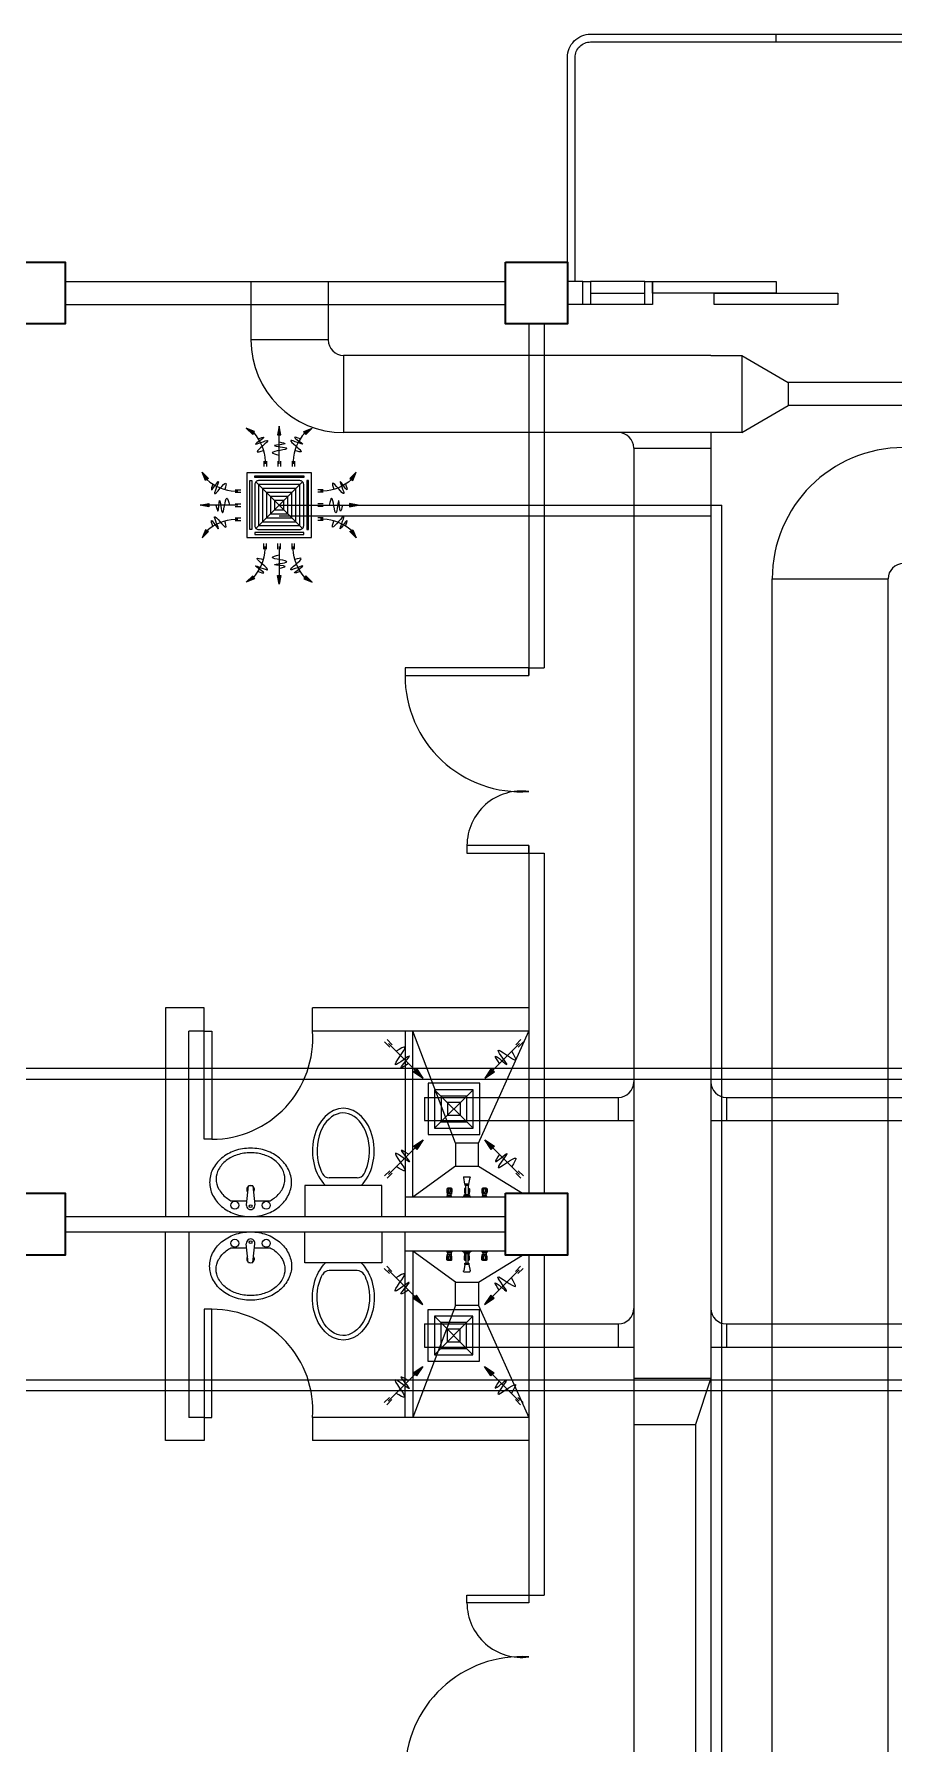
# Model space of a CAD drawing. Header units: millimetres. Extents: x 103 to 228, y 86 to 129.
# Drawn here: x 116.95 to 122.51, y 117.82 to 128.88 of the extents above; entities that cross this region are included whole.
import ezdxf

# ---------------------------------------------------------------- set-up
doc = ezdxf.new("R2010")
doc.units = ezdxf.units.MM
for name, color, linetype in [('ahu line', 150, 'Continuous'), ('AIR', 7, 'Continuous'), ('AIR-00', 8, 'Continuous'), ('AIR-01', 105, 'Continuous'), ('AIR-02', 2, 'Continuous'), ('AIR-03', 30, 'Continuous'), ('AIR-04', 40, 'Continuous'), ('exhaust', 130, 'Continuous'), ('fcu line', 3, 'Continuous'), ('fcu return', 240, 'Continuous')]:
    doc.layers.add(name, color=color, linetype=linetype)

# ---------------------------------------------------------------- blocks, each defined once
blk = doc.blocks.new('FCU-13000P (CASSETTE SPLIT)')
at = {"layer": 'AIR-00', "ltscale": 3}
for p, q in [((0, 0.523), (0, 1)), ((-0.193, 0.558), (-0.193, 0.487)), ((-0.162, 0.558), (-0.162, 0.487)), ((-0.016, 0.558), (-0.016, 0.487)), ((0.016, 0.558), (0.016, 0.487)), ((0.162, 0.558), (0.162, 0.487)), ((0.193, 0.558), (0.193, 0.487)), ((-0.523, 0), (-1, 0)), ((-0.558, 0.193), (-0.487, 0.193)), ((-0.558, 0.162), (-0.487, 0.162)), ((-0.558, 0.016), (-0.487, 0.016)), ((0.558, 0.193), (0.487, 0.193)), ((0.558, 0.162), (0.487, 0.162)), ((0.558, 0.016), (0.487, 0.016)), ((0.523, 0), (1, 0)), ((-0.558, -0.016), (-0.487, -0.016)), ((-0.558, -0.162), (-0.487, -0.162)), ((-0.558, -0.193), (-0.487, -0.193)), ((0.558, -0.016), (0.487, -0.016)), ((0.558, -0.162), (0.487, -0.162)), ((0.558, -0.193), (0.487, -0.193)), ((-0.193, -0.558), (-0.193, -0.487)), ((-0.162, -0.558), (-0.162, -0.487)), ((-0.016, -0.558), (-0.016, -0.487)), ((0, -0.523), (0, -1)), ((0.016, -0.558), (0.016, -0.487)), ((0.162, -0.558), (0.162, -0.487)), ((0.193, -0.558), (0.193, -0.487))]:
    blk.add_line(p, q, dxfattribs=at)
at = {"layer": 'AIR-00'}
for p, q in [((0.295, -0.295), (-0.295, 0.295)), ((0.295, 0.295), (-0.295, -0.295))]:
    blk.add_line(p, q, dxfattribs=at)
at = {"layer": 'AIR-00', "ltscale": 3}
for points in [[(-0.335, 0.895), (-0.311, 0.932), (-0.416, 0.973)], [(-0.022, 0.89), (0.022, 0.89), (0, 1)], [(0.335, 0.895), (0.311, 0.932), (0.416, 0.973)], [(-0.895, 0.335), (-0.932, 0.311), (-0.973, 0.416)], [(0.895, 0.335), (0.932, 0.311), (0.973, 0.416)], [(-0.89, 0.022), (-0.89, -0.022), (-1, 0)], [(0.89, 0.022), (0.89, -0.022), (1, 0)], [(-0.895, -0.335), (-0.932, -0.311), (-0.973, -0.416)], [(0.895, -0.335), (0.932, -0.311), (0.973, -0.416)], [(-0.335, -0.895), (-0.311, -0.932), (-0.416, -0.973)], [(-0.022, -0.89), (0.022, -0.89), (0, -1)], [(0.335, -0.895), (0.311, -0.932), (0.416, -0.973)]]:
    blk.add_lwpolyline(points, close=True, dxfattribs=at)
at = {"layer": 'AIR-00'}
for points in [[(-0.323, 0.914, -0.171809), (-0.178, 0.558), (-0.178, 0.522)], [(0.323, 0.914, 0.171809), (0.178, 0.558), (0.178, 0.522)], [(-0.914, 0.323, 0.171809), (-0.558, 0.178), (-0.522, 0.178)], [(0.914, 0.323, -0.171809), (0.558, 0.178), (0.522, 0.178)], [(-0.914, -0.323, -0.171809), (-0.558, -0.178), (-0.522, -0.178)], [(0.914, -0.323, 0.171809), (0.558, -0.178), (0.522, -0.178)], [(-0.323, -0.914, 0.171809), (-0.178, -0.558), (-0.178, -0.522)], [(0.323, -0.914, -0.171809), (0.178, -0.558), (0.178, -0.522)]]:
    blk.add_lwpolyline(points, format="xyb", dxfattribs=at)
for points in [[(-0.26, -0.26), (0.26, -0.26), (0.26, 0.26), (-0.26, 0.26)], [(-0.21, -0.21), (0.21, -0.21), (0.21, 0.21), (-0.21, 0.21)], [(-0.16, -0.16), (0.16, -0.16), (0.16, 0.16), (-0.16, 0.16)], [(-0.11, -0.11), (0.11, -0.11), (0.11, 0.11), (-0.11, 0.11)], [(-0.06, -0.06), (0.06, -0.06), (0.06, 0.06), (-0.06, 0.06)]]:
    blk.add_lwpolyline(points, close=True, dxfattribs=at)
at = {"layer": 'AIR-00', "ltscale": 3}
for points in [[(-0.268, 0.84), (-0.231, 0.852), (-0.134, 0.882), (-0.422, 0.704), (0.005, 0.903), (-0.358, 0.645), (-0.239, 0.678), (-0.199, 0.69)], [(0.268, 0.84), (0.231, 0.852), (0.134, 0.882), (0.422, 0.704), (-0.005, 0.903), (0.358, 0.645), (0.239, 0.678), (0.199, 0.69)], [(-0.84, 0.268), (-0.852, 0.231), (-0.882, 0.134), (-0.704, 0.422), (-0.903, -0.005), (-0.645, 0.358), (-0.678, 0.239), (-0.69, 0.199)], [(0.84, 0.268), (0.852, 0.231), (0.882, 0.134), (0.704, 0.422), (0.903, -0.005), (0.645, 0.358), (0.678, 0.239), (0.69, 0.199)], [(-0.84, -0.268), (-0.852, -0.231), (-0.882, -0.134), (-0.704, -0.422), (-0.903, 0.005), (-0.645, -0.358), (-0.678, -0.239), (-0.69, -0.199)], [(0.84, -0.268), (0.852, -0.231), (0.882, -0.134), (0.704, -0.422), (0.903, 0.005), (0.645, -0.358), (0.678, -0.239), (0.69, -0.199)], [(-0.268, -0.84), (-0.231, -0.852), (-0.134, -0.882), (-0.422, -0.704), (0.005, -0.903), (-0.358, -0.645), (-0.239, -0.678), (-0.199, -0.69)], [(0.268, -0.84), (0.231, -0.852), (0.134, -0.882), (0.422, -0.704), (-0.005, -0.903), (0.358, -0.645), (0.239, -0.678), (0.199, -0.69)]]:
    blk.add_open_spline(points, degree=3, knots=[0.0032834, 0.0032834, 0.0032834, 0.0032834, 0.0712567, 0.1924075, 0.3347111, 0.5062145, 0.5813292, 0.5813292, 0.5813292, 0.5813292], dxfattribs=at)
for points in [[(0, 0.8), (0.077, 0.776), (-0.058, 0.755), (0.098, 0.718), (-0.087, 0.663), (0, 0.631)], [(-0.8, 0), (-0.776, -0.077), (-0.755, 0.058), (-0.718, -0.098), (-0.663, 0.087), (-0.631, 0)], [(0.8, 0), (0.776, -0.077), (0.755, 0.058), (0.718, -0.098), (0.663, 0.087), (0.631, 0)], [(0, -0.8), (0.077, -0.776), (-0.058, -0.755), (0.098, -0.718), (-0.087, -0.663), (0, -0.631)]]:
    blk.add_spline(points, degree=3, dxfattribs=at)
for points in [[(-0.416, 0.973), (-0.335, 0.895), (-0.311, 0.932)], [(0, 1), (-0.022, 0.89), (0.022, 0.89)], [(0.416, 0.973), (0.335, 0.895), (0.311, 0.932)], [(-0.973, 0.416), (-0.895, 0.335), (-0.932, 0.311)], [(0.973, 0.416), (0.895, 0.335), (0.932, 0.311)], [(-1, 0), (-0.89, 0.022), (-0.89, -0.022)], [(1, 0), (0.89, 0.022), (0.89, -0.022)], [(-0.973, -0.416), (-0.895, -0.335), (-0.932, -0.311)], [(0.973, -0.416), (0.895, -0.335), (0.932, -0.311)], [(-0.416, -0.973), (-0.335, -0.895), (-0.311, -0.932)], [(0, -1), (-0.022, -0.89), (0.022, -0.89)], [(0.416, -0.973), (0.335, -0.895), (0.311, -0.932)]]:
    blk.add_solid(points, dxfattribs=at)
at = {"layer": 'AIR-01'}
for points in [[(-0.373, 0.31), (-0.348, 0.31), (-0.348, -0.31), (-0.373, -0.31)], [(-0.31, 0.372), (0.31, 0.372), (0.31, 0.348), (-0.31, 0.348)], [(0.372, 0.31), (0.348, 0.31), (0.348, -0.31), (0.372, -0.31)], [(-0.31, -0.373), (0.31, -0.373), (0.31, -0.348), (-0.31, -0.348)]]:
    blk.add_lwpolyline(points, close=True, dxfattribs=at)
at = {"layer": 'AIR-02'}
blk.add_lwpolyline([(-0.26, -0.31), (0.26, -0.31, 0.414214), (0.31, -0.26), (0.31, 0.26, 0.414214), (0.26, 0.31), (-0.26, 0.31, 0.414214), (-0.31, 0.26), (-0.31, -0.26, 0.414214)], format="xyb", close=True, dxfattribs=at)
at = {"layer": 'AIR-04'}
blk.add_lwpolyline([(-0.41, -0.41), (0.41, -0.41), (0.41, 0.41), (-0.41, 0.41)], close=True, dxfattribs=at)
blk = doc.blocks.new('GRILL-C-IN')
at = {"layer": 'AIR-00', "ltscale": 3}
for p, q in [((-0.601, 0.623), (-0.651, 0.674)), ((0.601, 0.623), (0.651, 0.674)), ((-0.623, 0.601), (-0.674, 0.651)), ((-0.637, 0.637), (-0.3, 0.3)), ((0.637, 0.637), (0.3, 0.3)), ((0.623, 0.601), (0.674, 0.651)), ((-0.637, -0.637), (-0.3, -0.3)), ((0.637, -0.637), (0.3, -0.3)), ((-0.623, -0.601), (-0.674, -0.651)), ((-0.601, -0.623), (-0.651, -0.674)), ((0.601, -0.623), (0.651, -0.674)), ((0.623, -0.601), (0.674, -0.651))]:
    blk.add_line(p, q, dxfattribs=at)
at = {"layer": 'AIR-00', "color": 50}
for p, q in [((-0.188, 0.187), (0.187, -0.188)), ((0.187, 0.187), (-0.188, -0.188))]:
    blk.add_line(p, q, dxfattribs=at)
at = {"layer": 'AIR-00', "ltscale": 3}
for points in [[(-0.362, 0.393), (-0.393, 0.362), (-0.3, 0.3)], [(0.393, 0.362), (0.362, 0.393), (0.3, 0.3)], [(-0.362, -0.393), (-0.393, -0.362), (-0.3, -0.3)], [(0.393, -0.362), (0.362, -0.393), (0.3, -0.3)]]:
    blk.add_lwpolyline(points, close=True, dxfattribs=at)
at = {"layer": 'AIR-00', "color": 50}
for points in [[(-0.188, -0.188), (0.187, -0.188), (0.187, 0.187), (-0.188, 0.187)], [(-0.125, -0.125), (0.125, -0.125), (0.125, 0.125), (-0.125, 0.125)], [(-0.062, -0.062), (0.062, -0.062), (0.062, 0.062), (-0.062, 0.062)]]:
    blk.add_lwpolyline(points, close=True, dxfattribs=at)
at = {"layer": 'AIR-00', "ltscale": 3}
for points in [[(-0.441, 0.441), (-0.512, 0.404), (-0.432, 0.514), (-0.568, 0.43), (-0.477, 0.6), (-0.561, 0.561)], [(0.441, 0.441), (0.404, 0.512), (0.514, 0.432), (0.43, 0.568), (0.6, 0.477), (0.561, 0.561)], [(-0.441, -0.441), (-0.512, -0.404), (-0.432, -0.514), (-0.568, -0.43), (-0.477, -0.6), (-0.561, -0.561)], [(0.441, -0.441), (0.404, -0.512), (0.514, -0.432), (0.43, -0.568), (0.6, -0.477), (0.561, -0.561)]]:
    blk.add_spline(points, degree=3, dxfattribs=at)
for points in [[(-0.3, 0.3), (-0.362, 0.393), (-0.393, 0.362)], [(0.3, 0.3), (0.393, 0.362), (0.362, 0.393)], [(-0.3, -0.3), (-0.362, -0.393), (-0.393, -0.362)], [(0.3, -0.3), (0.393, -0.362), (0.362, -0.393)]]:
    blk.add_solid(points, dxfattribs=at)
at = {"layer": 'AIR-03', "color": 6}
blk.add_lwpolyline([(-0.25, -0.25), (0.25, -0.25), (0.25, 0.25), (-0.25, 0.25)], close=True, dxfattribs=at)

msp = doc.modelspace()

# ---------------------------------------------------------------- linework, layer by layer
at = {"color": 8, "lineweight": 25}
for p, q in [((117.15, 127.282), (120, 127.282)), ((120.5, 127.282), (120.4, 127.282)), ((117.15, 127.132), (120, 127.132)), ((120.5, 127.132), (120.4, 127.132)), ((120.15, 127.007), (120.15, 124.732)), ((120.25, 127.007), (120.25, 124.782)), ((120.15, 124.782), (120.25, 124.782)), ((120.15, 123.632), (120.15, 121.382)), ((120.15, 123.582), (120.25, 123.582)), ((120.25, 123.582), (120.25, 121.382)), ((117.8, 122.582), (117.8, 121.232)), ((117.15, 121.232), (120, 121.232)), ((117.15, 121.132), (120, 121.132)), ((117.8, 119.782), (117.8, 121.132)), ((120.15, 120.982), (120.15, 118.732)), ((120.25, 120.982), (120.25, 118.782)), ((118.75, 119.932), (118.75, 119.782)), ((120.15, 118.782), (120.25, 118.782))]:
    msp.add_line(p, q, dxfattribs=at)
at = {"color": 8, "lineweight": 13}
for p, q in [((120.9, 127.282), (120.55, 127.282)), ((120.55, 127.207), (120.9, 127.207)), ((120.9, 127.132), (120.55, 127.132))]:
    msp.add_line(p, q, dxfattribs=at)
at = {"color": 8, "lineweight": 25, "ltscale": 0.3}
for p, q in [((118.05, 122.582), (117.8, 122.582)), ((118.05, 122.432), (118.05, 122.582)), ((120.15, 122.582), (118.75, 122.582)), ((118.75, 122.432), (118.75, 122.582)), ((118.05, 122.432), (117.95, 122.432)), ((117.95, 121.232), (117.95, 122.432)), ((120.15, 122.432), (118.75, 122.432)), ((117.95, 121.132), (117.95, 119.932)), ((118.05, 119.932), (117.95, 119.932)), ((118.05, 119.932), (118.05, 119.782)), ((120.15, 119.932), (118.75, 119.932)), ((118.05, 119.782), (117.8, 119.782)), ((120.15, 119.782), (118.75, 119.782))]:
    msp.add_line(p, q, dxfattribs=at)
at = {"color": 8, "lineweight": 9, "ltscale": 0.3}
for p, q in [((119.675, 121.707), (119.4, 122.432)), ((119.825, 121.707), (120.15, 122.432)), ((119.675, 121.557), (119.4, 121.357)), ((119.825, 121.557), (120.109, 121.382)), ((119.675, 120.807), (119.4, 121.007)), ((119.825, 120.807), (120.109, 120.982)), ((119.675, 120.657), (119.4, 119.932)), ((119.825, 120.657), (120.15, 119.932))]:
    msp.add_line(p, q, dxfattribs=at)
at = {"color": 8, "lineweight": 9}
for p, q in [((119.04, 121.482), (118.859, 121.482)), ((119.737, 121.442), (119.729, 121.484)), ((119.73, 121.489), (119.769, 121.489)), ((119.762, 121.442), (119.77, 121.484)), ((118.335, 121.43), (118.322, 121.308)), ((118.364, 121.43), (118.377, 121.308)), ((118.7, 121.432), (118.7, 121.232)), ((119.2, 121.432), (118.7, 121.432)), ((119.2, 121.232), (119.2, 121.432)), ((120, 121.357), (119.35, 121.357)), ((119.623, 121.414), (119.619, 121.412)), ((119.619, 121.412), (119.619, 121.39)), ((119.653, 121.412), (119.619, 121.412)), ((119.619, 121.39), (119.621, 121.386)), ((119.619, 121.358), (119.622, 121.365)), ((119.619, 121.358), (119.619, 121.357)), ((119.653, 121.358), (119.619, 121.358)), ((119.653, 121.357), (119.619, 121.357)), ((119.622, 121.385), (119.622, 121.379)), ((119.65, 121.379), (119.622, 121.379)), ((119.622, 121.379), (119.623, 121.376)), ((119.65, 121.365), (119.622, 121.365)), ((119.623, 121.416), (119.623, 121.414)), ((119.649, 121.416), (119.623, 121.416)), ((119.649, 121.414), (119.623, 121.414)), ((119.623, 121.404), (119.623, 121.391)), ((119.623, 121.39), (119.63, 121.39)), ((119.649, 121.376), (119.623, 121.376)), ((119.625, 121.365), (119.625, 121.376)), ((119.63, 121.404), (119.63, 121.392)), ((119.642, 121.404), (119.642, 121.392)), ((119.649, 121.39), (119.642, 121.39)), ((119.647, 121.365), (119.647, 121.376)), ((119.649, 121.416), (119.649, 121.414)), ((119.649, 121.414), (119.653, 121.412)), ((119.649, 121.404), (119.649, 121.391)), ((119.65, 121.379), (119.649, 121.376)), ((119.653, 121.39), (119.65, 121.386)), ((119.65, 121.385), (119.65, 121.379)), ((119.653, 121.358), (119.65, 121.365)), ((119.653, 121.412), (119.653, 121.39)), ((119.653, 121.358), (119.653, 121.357)), ((119.721, 121.357), (119.732, 121.363)), ((119.778, 121.357), (119.721, 121.357)), ((119.732, 121.373), (119.767, 121.373)), ((119.732, 121.363), (119.732, 121.373)), ((119.732, 121.363), (119.767, 121.363)), ((119.767, 121.363), (119.732, 121.363)), ((119.736, 121.414), (119.733, 121.412)), ((119.742, 121.412), (119.733, 121.412)), ((119.733, 121.412), (119.733, 121.39)), ((119.733, 121.39), (119.735, 121.386)), ((119.742, 121.416), (119.736, 121.416)), ((119.736, 121.416), (119.736, 121.414)), ((119.742, 121.414), (119.736, 121.414)), ((119.736, 121.404), (119.736, 121.391)), ((119.736, 121.39), (119.742, 121.39)), ((119.736, 121.385), (119.736, 121.379)), ((119.742, 121.379), (119.736, 121.379)), ((119.736, 121.379), (119.736, 121.376)), ((119.742, 121.376), (119.736, 121.376)), ((119.762, 121.442), (119.737, 121.442)), ((119.737, 121.442), (119.737, 121.435)), ((119.762, 121.442), (119.737, 121.442)), ((119.737, 121.435), (119.762, 121.435)), ((119.738, 121.373), (119.738, 121.376)), ((119.742, 121.373), (119.742, 121.435)), ((119.757, 121.373), (119.742, 121.373)), ((119.757, 121.435), (119.757, 121.373)), ((119.763, 121.416), (119.757, 121.416)), ((119.763, 121.414), (119.757, 121.414)), ((119.766, 121.412), (119.757, 121.412)), ((119.763, 121.39), (119.757, 121.39)), ((119.764, 121.379), (119.757, 121.379)), ((119.763, 121.376), (119.757, 121.376)), ((119.761, 121.373), (119.761, 121.376)), ((119.762, 121.435), (119.762, 121.442)), ((119.763, 121.416), (119.763, 121.414)), ((119.763, 121.414), (119.766, 121.412)), ((119.763, 121.404), (119.763, 121.391)), ((119.764, 121.379), (119.763, 121.376)), ((119.766, 121.39), (119.764, 121.386)), ((119.764, 121.385), (119.764, 121.379)), ((119.766, 121.412), (119.766, 121.39)), ((119.767, 121.373), (119.767, 121.363)), ((119.767, 121.363), (119.778, 121.357)), ((119.846, 121.358), (119.85, 121.365)), ((119.88, 121.358), (119.846, 121.358)), ((119.846, 121.358), (119.846, 121.357)), ((119.88, 121.357), (119.846, 121.357)), ((119.85, 121.414), (119.847, 121.412)), ((119.88, 121.412), (119.847, 121.412)), ((119.847, 121.412), (119.847, 121.39)), ((119.847, 121.39), (119.849, 121.386)), ((119.849, 121.385), (119.849, 121.379)), ((119.849, 121.379), (119.85, 121.376)), ((119.877, 121.379), (119.849, 121.379)), ((119.876, 121.416), (119.85, 121.416)), ((119.85, 121.416), (119.85, 121.414)), ((119.876, 121.414), (119.85, 121.414)), ((119.85, 121.404), (119.85, 121.391)), ((119.85, 121.39), (119.857, 121.39)), ((119.876, 121.376), (119.85, 121.376)), ((119.877, 121.365), (119.85, 121.365)), ((119.852, 121.365), (119.852, 121.376)), ((119.857, 121.404), (119.857, 121.392)), ((119.869, 121.404), (119.869, 121.392)), ((119.876, 121.39), (119.869, 121.39)), ((119.875, 121.365), (119.875, 121.376)), ((119.876, 121.416), (119.876, 121.414)), ((119.876, 121.414), (119.88, 121.412)), ((119.876, 121.404), (119.876, 121.391)), ((119.877, 121.379), (119.876, 121.376)), ((119.877, 121.385), (119.877, 121.379)), ((119.88, 121.358), (119.877, 121.365)), ((119.88, 121.39), (119.878, 121.386)), ((119.88, 121.412), (119.88, 121.39)), ((119.88, 121.358), (119.88, 121.357)), ((118.374, 121.334), (118.476, 121.334)), ((117.95, 121.232), (119.9, 121.232)), ((117.95, 121.132), (119.9, 121.132)), ((118.7, 121.232), (119.2, 121.232)), ((118.7, 120.932), (118.7, 121.132)), ((118.7, 121.132), (119.2, 121.132)), ((119.2, 121.132), (119.2, 120.932)), ((118.335, 120.934), (118.322, 121.056)), ((118.364, 120.934), (118.377, 121.056)), ((119.2, 120.932), (118.7, 120.932)), ((120, 121.007), (119.35, 121.007)), ((119.619, 121.006), (119.619, 121.007)), ((119.653, 121.007), (119.619, 121.007)), ((119.619, 121.006), (119.622, 121)), ((119.653, 121.006), (119.619, 121.006)), ((119.619, 120.974), (119.621, 120.978)), ((119.619, 120.952), (119.619, 120.974)), ((119.623, 120.95), (119.619, 120.952)), ((119.653, 120.952), (119.619, 120.952)), ((119.65, 121), (119.622, 121)), ((119.622, 120.985), (119.623, 120.988)), ((119.622, 120.98), (119.622, 120.985)), ((119.65, 120.985), (119.622, 120.985)), ((119.649, 120.988), (119.623, 120.988)), ((119.623, 120.974), (119.63, 120.974)), ((119.623, 120.961), (119.623, 120.973)), ((119.623, 120.948), (119.623, 120.95)), ((119.649, 120.95), (119.623, 120.95)), ((119.649, 120.948), (119.623, 120.948)), ((119.625, 121), (119.625, 120.988)), ((119.63, 120.96), (119.63, 120.973)), ((119.649, 120.974), (119.642, 120.974)), ((119.642, 120.96), (119.642, 120.973)), ((119.647, 121), (119.647, 120.988)), ((119.65, 120.985), (119.649, 120.988)), ((119.649, 120.961), (119.649, 120.973)), ((119.649, 120.95), (119.653, 120.952)), ((119.649, 120.948), (119.649, 120.95)), ((119.653, 121.006), (119.65, 121)), ((119.65, 120.98), (119.65, 120.985)), ((119.653, 120.974), (119.65, 120.978)), ((119.653, 121.006), (119.653, 121.007)), ((119.653, 120.952), (119.653, 120.974)), ((119.721, 121.007), (119.732, 121.001)), ((119.778, 121.007), (119.721, 121.007)), ((119.737, 120.922), (119.729, 120.88)), ((119.732, 121.001), (119.767, 121.001)), ((119.767, 121.001), (119.732, 121.001)), ((119.732, 121.001), (119.732, 120.992)), ((119.732, 120.992), (119.767, 120.992)), ((119.733, 120.974), (119.735, 120.978)), ((119.733, 120.952), (119.733, 120.974)), ((119.742, 120.952), (119.733, 120.952)), ((119.736, 120.95), (119.733, 120.952)), ((119.742, 120.988), (119.736, 120.988)), ((119.736, 120.985), (119.736, 120.988)), ((119.742, 120.985), (119.736, 120.985)), ((119.736, 120.98), (119.736, 120.985)), ((119.736, 120.974), (119.742, 120.974)), ((119.736, 120.961), (119.736, 120.973)), ((119.742, 120.95), (119.736, 120.95)), ((119.736, 120.948), (119.736, 120.95)), ((119.742, 120.948), (119.736, 120.948)), ((119.737, 120.922), (119.737, 120.929)), ((119.737, 120.929), (119.762, 120.929)), ((119.762, 120.922), (119.737, 120.922)), ((119.762, 120.922), (119.737, 120.922)), ((119.738, 120.992), (119.738, 120.988)), ((119.742, 120.992), (119.742, 120.929)), ((119.757, 120.992), (119.742, 120.992)), ((119.757, 120.929), (119.757, 120.992)), ((119.763, 120.988), (119.757, 120.988)), ((119.764, 120.985), (119.757, 120.985)), ((119.763, 120.974), (119.757, 120.974)), ((119.766, 120.952), (119.757, 120.952)), ((119.763, 120.95), (119.757, 120.95)), ((119.763, 120.948), (119.757, 120.948)), ((119.761, 120.992), (119.761, 120.988)), ((119.762, 120.929), (119.762, 120.922)), ((119.762, 120.922), (119.77, 120.88)), ((119.764, 120.985), (119.763, 120.988)), ((119.763, 120.961), (119.763, 120.973)), ((119.763, 120.95), (119.766, 120.952)), ((119.763, 120.948), (119.763, 120.95)), ((119.764, 120.98), (119.764, 120.985)), ((119.766, 120.974), (119.764, 120.978)), ((119.766, 120.952), (119.766, 120.974)), ((119.767, 121.001), (119.778, 121.007)), ((119.767, 120.992), (119.767, 121.001)), ((119.88, 121.007), (119.846, 121.007)), ((119.846, 121.006), (119.846, 121.007)), ((119.88, 121.006), (119.846, 121.006)), ((119.846, 121.006), (119.85, 121)), ((119.847, 120.974), (119.849, 120.978)), ((119.847, 120.952), (119.847, 120.974)), ((119.88, 120.952), (119.847, 120.952)), ((119.85, 120.95), (119.847, 120.952)), ((119.849, 120.985), (119.85, 120.988)), ((119.877, 120.985), (119.849, 120.985)), ((119.849, 120.98), (119.849, 120.985)), ((119.877, 121), (119.85, 121)), ((119.876, 120.988), (119.85, 120.988)), ((119.85, 120.974), (119.857, 120.974)), ((119.85, 120.961), (119.85, 120.973)), ((119.876, 120.95), (119.85, 120.95)), ((119.85, 120.948), (119.85, 120.95)), ((119.876, 120.948), (119.85, 120.948)), ((119.852, 121), (119.852, 120.988)), ((119.857, 120.961), (119.857, 120.973)), ((119.876, 120.974), (119.869, 120.974)), ((119.869, 120.961), (119.869, 120.973)), ((119.875, 121), (119.875, 120.988)), ((119.877, 120.985), (119.876, 120.988)), ((119.876, 120.961), (119.876, 120.973)), ((119.876, 120.95), (119.88, 120.952)), ((119.876, 120.948), (119.876, 120.95)), ((119.88, 121.006), (119.877, 121)), ((119.877, 120.98), (119.877, 120.985)), ((119.88, 120.974), (119.878, 120.978)), ((119.88, 121.006), (119.88, 121.007)), ((119.88, 120.952), (119.88, 120.974)), ((119.04, 120.882), (118.859, 120.882)), ((119.73, 120.875), (119.769, 120.875))]:
    msp.add_line(p, q, dxfattribs=at)
at = {"color": 8, "lineweight": 9, "transparency": 33554687}
for points in [[(120.4, 127.282), (120.4, 128.732, -0.414214), (120.55, 128.882), (123.35, 128.882, -0.414214), (123.5, 128.732), (123.5, 127.407), (123.5, 128.057)], [(120.45, 127.282), (120.45, 128.732, -0.414214), (120.55, 128.832), (123.35, 128.832, -0.414214), (123.45, 128.732), (123.45, 128.077)]]:
    msp.add_lwpolyline(points, format="xyb", dxfattribs=at)
at = {"color": 8, "lineweight": 35}
for points in [[(116.75, 127.407), (117.15, 127.407), (117.15, 127.007), (116.75, 127.007)], [(120, 127.407), (120.4, 127.407), (120.4, 127.007), (120, 127.007)], [(116.75, 121.382), (117.15, 121.382), (117.15, 120.982), (116.75, 120.982)], [(120, 121.382), (120.4, 121.382), (120.4, 120.982), (120, 120.982)]]:
    msp.add_lwpolyline(points, close=True, dxfattribs=at)
at = {"color": 8, "lineweight": 13}
for points in [[(120.55, 127.282), (120.55, 127.132), (120.5, 127.132), (120.5, 127.282)], [(120.95, 127.282), (120.95, 127.132), (120.9, 127.132), (120.9, 127.282)], [(120.95, 127.282), (121.75, 127.282), (121.75, 127.207), (120.95, 127.207)], [(121.35, 127.207), (122.15, 127.207), (122.15, 127.132), (121.35, 127.132)]]:
    msp.add_lwpolyline(points, close=True, dxfattribs=at)
at = {"color": 8, "lineweight": 13, "ltscale": 0.03}
for points in [[(120.15, 124.732), (120.15, 124.782), (119.35, 124.782), (119.35, 124.732)], [(120.15, 123.582), (120.15, 123.632), (119.75, 123.632), (119.75, 123.582)], [(118.05, 122.432), (118.1, 122.432), (118.1, 121.732), (118.05, 121.732)], [(118.05, 119.932), (118.1, 119.932), (118.1, 120.632), (118.05, 120.632)], [(120.15, 118.782), (120.15, 118.732), (119.75, 118.732), (119.75, 118.782)]]:
    msp.add_lwpolyline(points, close=True, dxfattribs=at)
at = {"color": 8, "lineweight": 9, "ltscale": 0.3}
for points in [[(119.4, 121.357), (119.4, 122.432), (119.35, 122.432), (119.35, 121.232), (119.35, 121.232)], [(119.4, 121.007), (119.4, 119.932), (119.35, 119.932), (119.35, 121.132), (119.35, 121.132)]]:
    msp.add_lwpolyline(points, dxfattribs=at)
at = {"color": 8, "lineweight": 9, "ltscale": 0.03}
for points in [[(119.675, 121.557), (119.825, 121.557), (119.825, 121.707), (119.675, 121.707)], [(119.675, 120.807), (119.825, 120.807), (119.825, 120.657), (119.675, 120.657)]]:
    msp.add_lwpolyline(points, close=True, dxfattribs=at)
at = {"color": 8, "lineweight": 9}
for points in [[(118.615, 121.453, 0.11576), (118.595, 121.536, 0.104047), (118.537, 121.609, 0.090875), (118.453, 121.657, 0.083344), (118.35, 121.674, 0.083344), (118.246, 121.657, 0.090875), (118.162, 121.609, 0.104047), (118.104, 121.536, 0.11576), (118.085, 121.453, 0.11576), (118.104, 121.371, 0.104047), (118.162, 121.297, 0.090875), (118.246, 121.249, 0.083344), (118.35, 121.232, 0.083344), (118.453, 121.249, 0.090875), (118.537, 121.297, 0.104047), (118.595, 121.371, 0.11576)], [(118.615, 120.911, -0.11576), (118.595, 120.829, -0.104047), (118.537, 120.755, -0.090875), (118.453, 120.707, -0.083344), (118.35, 120.69, -0.083344), (118.246, 120.707, -0.090875), (118.162, 120.755, -0.104047), (118.104, 120.829, -0.11576), (118.085, 120.911, -0.11576), (118.104, 120.994, -0.104047), (118.162, 121.067, -0.090875), (118.246, 121.115, -0.083344), (118.35, 121.132, -0.083344), (118.453, 121.115, -0.090875), (118.537, 121.067, -0.104047), (118.595, 120.994, -0.11576)]]:
    msp.add_lwpolyline(points, format="xyb", close=True, dxfattribs=at)
for points in [[(118.572, 121.474, 0.124838), (118.556, 121.537, 0.105788), (118.507, 121.594, 0.086697), (118.437, 121.631, 0.076776), (118.35, 121.644, 0.076776), (118.262, 121.631, 0.086697), (118.192, 121.594, 0.105788), (118.143, 121.537, 0.124838), (118.127, 121.474, 0.124838), (118.143, 121.412, 0.105788), (118.192, 121.354, 0.040067), (118.223, 121.334), (118.325, 121.334, 0.040067)], [(118.572, 120.89, -0.124838), (118.556, 120.828, -0.105788), (118.507, 120.77, -0.086697), (118.437, 120.734, -0.076776), (118.35, 120.72, -0.076776), (118.262, 120.734, -0.086697), (118.192, 120.77, -0.105788), (118.143, 120.828, -0.124838), (118.127, 120.89, -0.124838), (118.143, 120.953, -0.105788), (118.192, 121.01, -0.040067), (118.223, 121.03), (118.325, 121.03, -0.040067)], [(118.374, 121.03), (118.476, 121.03, -0.040067), (118.507, 121.01, -0.105788), (118.556, 120.953, -0.124838), (118.572, 120.89, -0.124838)]]:
    msp.add_lwpolyline(points, format="xyb", dxfattribs=at)
for centre, radius in [((118.248, 121.305), 0.0255), ((118.35, 121.299), 0.0095), ((118.451, 121.305), 0.0255), ((118.248, 121.059), 0.0255), ((118.35, 121.066), 0.0095), ((118.451, 121.059), 0.0255)]:
    msp.add_circle(centre, radius, dxfattribs=at)
at = {"color": 8, "lineweight": 13, "ltscale": 0.03}
for centre, radius, start, end in [((120.101, 124.732), 0.752, 180, 273.6952), ((120.103, 123.632), 0.353, 82.3719, 180), ((118.1, 122.384), 0.652, 270, 4.2422), ((118.1, 119.98), 0.652, 355.7578, 90), ((120.103, 118.732), 0.353, 180, 277.6281), ((120.101, 117.632), 0.752, 86.3048, 180)]:
    msp.add_arc(centre, radius, start, end, dxfattribs=at)
at = {"color": 8, "lineweight": 9}
for centre, radius, start, end in [((118.441, 121.474), 0.131, 331.5364, 0), ((118.859, 121.532), 0.05, 208.0084, 270), ((119.04, 121.532), 0.05, 270, 331.8499), ((118.35, 121.407), 0.025, 126.3068, 221.2022), ((118.35, 121.336), 0.0948, 81.2026, 98.7974), ((118.35, 121.407), 0.025, 71.3793, 108.6207), ((118.35, 121.407), 0.025, 318.7978, 53.6932), ((118.368, 121.535), 0.228, 298.2037, 307.3815), ((118.397, 121.498), 0.181, 307.3815, 331.5364), ((118.35, 121.305), 0.028, 173.7545, 6.2455), ((118.35, 121.059), 0.028, 353.7545, 186.2455), ((118.35, 120.957), 0.025, 138.7978, 233.6932), ((118.35, 121.028), 0.0948, 261.2026, 278.7974), ((118.35, 120.957), 0.025, 251.3793, 288.6207), ((118.35, 120.957), 0.025, 306.3068, 41.2022), ((118.859, 120.832), 0.05, 90, 151.9916), ((119.04, 120.832), 0.05, 28.1501, 90)]:
    msp.add_arc(centre, radius, start, end, dxfattribs=at)
for centre, major_axis, ratio, start_param, end_param in [((118.95, 121.657), (0, -0.275), 0.727273, 0.612555, 5.670631), ((119.732, 121.486), (0.00268, 0.00268), 1, 1.354119, 2.724181), ((119.61, 121.403), (0.00896, 0.00896), 1, 5.560378, 6.271464), ((119.608, 121.397), (-0.0118, 0.0118), 1, 3.273911, 3.406137), ((119.618, 121.385), (0.00268, 0.00268), 1, 5.497675, 5.991616), ((119.619, 121.391), (0.00268, 0.00268), 1, 4.870036, 5.497675), ((119.64, 121.403), (0.00738, 0.00738), 1, 1.497691, 2.282489), ((119.634, 121.392), (-0.00268, 0.00268), 1, 0.785286, 1.412925), ((119.641, 121.397), (0.00887, 0.00887), 1, 2.983721, 3.344735), ((119.636, 121.408), (-0.00268, 0.00268), 1, -1.497915, -0.073106), ((119.636, 121.389), (-0.00268, 0.00268), 1, 1.773938, 2.938226), ((119.632, 121.403), (-0.00738, 0.00738), 1, 4.000472, 4.78527), ((119.631, 121.397), (0.00887, 0.00887), 1, 4.509022, 4.870036), ((119.638, 121.392), (-0.00268, 0.00268), 1, 3.299239, 3.926878), ((119.662, 121.403), (-0.00896, 0.00896), 1, 0.011497, 0.722582), ((119.653, 121.391), (0.00268, 0.00268), 1, 2.356082, 2.983721), ((119.664, 121.397), (-0.0118, 0.0118), 1, 1.306028, 1.438253), ((119.654, 121.385), (0.00268, 0.00268), 1, 1.862141, 2.356082), ((119.724, 121.403), (-0.00896, 0.00896), 1, 3.989582, 4.700667), ((119.721, 121.397), (0.0118, 0.0118), 1, 4.844707, 4.976933), ((119.732, 121.385), (-0.00268, 0.00268), 1, 3.926878, 4.42082), ((119.733, 121.391), (-0.00268, 0.00268), 1, 3.299239, 3.926878), ((119.775, 121.403), (-0.00896, 0.00896), 1, 0.011497, 0.722582), ((119.766, 121.391), (-0.00268, 0.00268), 1, 0.785286, 1.412925), ((119.778, 121.397), (0.0118, 0.0118), 1, 2.876824, 3.009049), ((119.767, 121.385), (-0.00268, 0.00268), 1, 0.291344, 0.785286), ((119.837, 121.403), (0.00896, 0.00896), 1, 5.560378, 6.271464), ((119.835, 121.397), (-0.0118, 0.0118), 1, 3.273911, 3.406137), ((119.846, 121.391), (0.00268, 0.00268), 1, 4.870036, 5.497675), ((119.845, 121.385), (0.00268, 0.00268), 1, 5.497675, 5.991616), ((119.868, 121.403), (0.00738, 0.00738), 1, 1.497691, 2.282489), ((119.861, 121.392), (-0.00268, 0.00268), 1, 0.785286, 1.412925), ((119.868, 121.397), (0.00887, 0.00887), 1, 2.983721, 3.344735), ((119.863, 121.408), (-0.00268, 0.00268), 1, -1.497915, -0.073106), ((119.863, 121.389), (-0.00268, 0.00268), 1, 1.773938, 2.938226), ((119.858, 121.397), (0.00887, 0.00887), 1, 4.509022, 4.870036), ((119.859, 121.403), (-0.00738, 0.00738), 1, 4.000472, 4.78527), ((119.865, 121.392), (-0.00268, 0.00268), 1, 3.299239, 3.926878), ((119.889, 121.403), (-0.00896, 0.00896), 1, 0.011497, 0.722582), ((119.88, 121.391), (0.00268, 0.00268), 1, 2.356082, 2.983721), ((119.891, 121.397), (0.0118, 0.0118), 1, 2.876824, 3.009049), ((119.881, 121.385), (0.00268, 0.00268), 1, 1.862141, 2.356082), ((119.767, 120.878), (-0.00268, 0.00268), 1, 2.92514, 4.295202)]:
    msp.add_ellipse(centre, major_axis=major_axis, ratio=ratio, start_param=start_param, end_param=end_param, dxfattribs=at)
at = {"color": 8, "lineweight": 9, "extrusion": (-4.99074e-41, 2.88216e-41, -1)}
msp.add_ellipse((119.767, 121.486), major_axis=(0.00268, 0.00268), ratio=1, start_param=-0.216453, end_param=1.153609, dxfattribs=at)
at = {"color": 8, "lineweight": 9, "extrusion": (0, 0, -1)}
msp.add_ellipse((118.95, 120.707), major_axis=(0, 0.275), ratio=0.727273, start_param=0.612555, end_param=5.670631, dxfattribs=at)
at = {"color": 8, "lineweight": 9, "extrusion": (-4.99074e-41, -2.88216e-41, -1)}
for centre, major_axis, start_param, end_param in [((119.61, 120.961), (-0.00896, 0.00896), 2.418785, 3.129871), ((119.618, 120.98), (-0.00268, 0.00268), 2.356082, 2.850023), ((119.608, 120.967), (-0.0118, 0.0118), 1.703115, 1.83534), ((119.619, 120.973), (-0.00268, 0.00268), 1.728443, 2.356082), ((119.634, 120.973), (-0.00268, -0.00268), 0.785286, 1.412925), ((119.64, 120.961), (-0.00738, -0.00738), 6.21008, 6.994878), ((119.641, 120.967), (-0.00887, 0.00887), -0.157871, 0.203142), ((119.636, 120.956), (-0.00268, 0.00268), 3.214474, 4.639283), ((119.636, 120.975), (-0.00268, 0.00268), 0.203142, 1.36743), ((119.631, 120.967), (-0.00887, -0.00887), 2.938226, 3.299239), ((119.632, 120.961), (-0.00738, -0.00738), 4.000472, 4.78527), ((119.638, 120.973), (-0.00268, -0.00268), 3.299239, 3.926878), ((119.653, 120.973), (-0.00268, -0.00268), 0.785286, 1.412925), ((119.662, 120.961), (-0.00896, 0.00896), -1.559299, -0.848214), ((119.654, 120.98), (-0.00268, 0.00268), -1.279452, -0.785511), ((119.664, 120.967), (-0.0118, 0.0118), -0.264769, -0.132543), ((119.724, 120.961), (-0.00896, 0.00896), 2.418785, 3.129871), ((119.732, 120.98), (-0.00268, -0.00268), 3.926878, 4.42082), ((119.721, 120.967), (-0.0118, -0.0118), 3.273911, 3.406137), ((119.733, 120.973), (-0.00268, -0.00268), 3.299239, 3.926878), ((119.778, 120.967), (-0.0118, -0.0118), 1.306028, 1.438253), ((119.766, 120.973), (-0.00268, 0.00268), -0.785511, -0.157871), ((119.775, 120.961), (-0.00896, -0.00896), 0.011497, 0.722582), ((119.767, 120.98), (-0.00268, 0.00268), -1.279452, -0.785511), ((119.837, 120.961), (-0.00896, -0.00896), 3.989582, 4.700667), ((119.835, 120.967), (-0.0118, 0.0118), 1.703115, 1.83534), ((119.845, 120.98), (-0.00268, -0.00268), 3.926878, 4.42082), ((119.846, 120.973), (-0.00268, -0.00268), 3.299239, 3.926878), ((119.861, 120.973), (-0.00268, -0.00268), 0.785286, 1.412925), ((119.868, 120.961), (-0.00738, 0.00738), 4.639283, 5.424081), ((119.868, 120.968), (-0.00887, -0.00887), 1.412925, 1.773938), ((119.863, 120.975), (-0.00268, 0.00268), 0.203142, 1.36743), ((119.863, 120.956), (-0.00268, -0.00268), 4.78527, 6.21008), ((119.858, 120.968), (-0.00887, 0.00887), 1.36743, 1.728443), ((119.859, 120.961), (-0.00738, -0.00738), 4.000472, 4.78527), ((119.865, 120.973), (-0.00268, -0.00268), 3.299239, 3.926878), ((119.88, 120.973), (-0.00268, 0.00268), -0.785511, -0.157871), ((119.889, 120.961), (-0.00896, 0.00896), -1.559299, -0.848214), ((119.881, 120.98), (-0.00268, -0.00268), 0.291344, 0.785286), ((119.891, 120.967), (-0.0118, 0.0118), -0.264769, -0.132543), ((119.732, 120.878), (-0.00268, -0.00268), 6.066508, 7.43657)]:
    msp.add_ellipse(centre, major_axis=major_axis, ratio=1, start_param=start_param, end_param=end_param, dxfattribs=at)
at = {"color": 8, "lineweight": 9}
for points in [[(119.084, 121.509), (119.093, 121.525), (119.1, 121.543), (119.127, 121.634), (119.122, 121.721), (119.064, 121.853), (119.014, 121.894), (118.916, 121.908), (118.864, 121.882), (118.79, 121.771), (118.772, 121.687), (118.788, 121.573), (118.799, 121.538), (118.815, 121.509)], [(119.084, 120.856), (119.093, 120.839), (119.1, 120.821), (119.127, 120.73), (119.122, 120.643), (119.064, 120.511), (119.014, 120.47), (118.916, 120.456), (118.864, 120.482), (118.79, 120.594), (118.772, 120.677), (118.788, 120.791), (118.799, 120.826), (118.815, 120.856)]]:
    msp.add_open_spline(points, degree=3, knots=[0.937253, 0.937253, 0.937253, 0.937253, 1.185372, 1.185372, 2.113864, 2.113864, 3.042356, 3.042356, 3.970847, 3.970847, 4.899339, 4.899339, 5.346062, 5.346062, 5.346062, 5.346062], dxfattribs=at)
at = {"layer": 'ahu line', "linetype": 'Continuous'}
for p, q in [((121.725, 96.034), (121.725, 125.357)), ((121.725, 125.357), (122.475, 125.357)), ((122.475, 96.034), (122.475, 125.357))]:
    msp.add_line(p, q, dxfattribs=at)
for radius in [0.85, 0.1]:
    msp.add_arc((122.575, 125.357), radius, 90, 180, dxfattribs=at)
at = {"layer": 'exhaust'}
for p, q in [((118.352, 127.282), (118.352, 126.904)), ((118.852, 127.282), (118.852, 126.904)), ((118.852, 126.904), (118.352, 126.904)), ((121.329, 126.804), (118.952, 126.804)), ((118.952, 126.804), (118.952, 126.304)), ((121.329, 126.804), (121.529, 126.804)), ((121.529, 126.804), (121.529, 126.304)), ((121.529, 126.804), (121.829, 126.629)), ((121.829, 126.629), (121.829, 126.479)), ((123.999, 126.629), (121.829, 126.629)), ((121.529, 126.304), (121.829, 126.479)), ((123.999, 126.479), (121.829, 126.479)), ((121.529, 126.304), (118.952, 126.304)), ((121.329, 126.304), (121.329, 120.187)), ((120.829, 126.204), (120.829, 87.015)), ((120.829, 126.204), (121.329, 126.204)), ((119.476, 122.003), (120.729, 122.003)), ((119.476, 122.003), (119.476, 121.853)), ((120.729, 122.003), (120.729, 121.853)), ((121.429, 122.003), (124.015, 122.003)), ((121.429, 122.003), (121.429, 121.853)), ((119.476, 121.853), (120.829, 121.853)), ((121.329, 121.853), (124.015, 121.853)), ((119.476, 120.537), (120.729, 120.537)), ((119.476, 120.537), (119.476, 120.387)), ((120.729, 120.537), (120.729, 120.387)), ((121.429, 120.537), (124.015, 120.537)), ((121.429, 120.537), (121.429, 120.387)), ((119.476, 120.387), (120.829, 120.387)), ((121.329, 120.387), (124.015, 120.387)), ((120.829, 120.187), (121.329, 120.187)), ((121.329, 120.187), (121.229, 119.887)), ((120.829, 119.887), (121.229, 119.887)), ((121.229, 119.887), (121.229, 97.169))]:
    msp.add_line(p, q, dxfattribs=at)
for centre, radius, start, end in [((118.952, 126.904), 0.6, 180, 270), ((118.952, 126.904), 0.1, 180, 270), ((120.729, 126.204), 0.1, 0, 90), ((120.729, 122.103), 0.1, 270, 0), ((121.429, 122.103), 0.1, 180, 270), ((120.729, 120.637), 0.1, 270, 0), ((121.429, 120.637), 0.1, 180, 270)]:
    msp.add_arc(centre, radius, start, end, dxfattribs=at)
at = {"layer": 'fcu line', "linetype": 'Continuous', "lineweight": 25}
msp.add_line((121.75, 128.832), (121.75, 128.882), dxfattribs=at)
at = {"layer": 'fcu line', "linetype": 'Continuous'}
for p, q in [((118.535, 125.835), (121.4, 125.835)), ((121.4, 87.835), (121.4, 125.835)), ((115.035, 122.191), (129.25, 122.191)), ((129.25, 120.173), (115.035, 120.173))]:
    msp.add_line(p, q, dxfattribs=at)
at = {"layer": 'fcu return', "linetype": 'Continuous'}
for p, q in [((118.535, 125.765), (121.33, 125.765)), ((121.33, 87.905), (121.33, 125.765)), ((115.035, 122.121), (129.25, 122.121)), ((129.25, 120.103), (115.035, 120.103))]:
    msp.add_line(p, q, dxfattribs=at)

# ---------------------------------------------------------------- block references
at = {"layer": 'AIR'}
for name, p, xscale, yscale, zscale in [('FCU-13000P (CASSETTE SPLIT)', (118.535, 125.835), 0.5113536813550488, 0.5113536813550488, 0.5113536813550488), ('GRILL-C-IN', (119.666, 121.928), 0.6658363358532475, 0.6658363358532475, 0.6658363358532475), ('GRILL-C-IN', (119.664, 120.462), 0.6658363358532475, 0.6658363358532475, 0.6658363358532475)]:
    msp.add_blockref(name, p, dxfattribs=dict(at, xscale=xscale, yscale=yscale, zscale=zscale))

doc.saveas('drawing.dxf')
